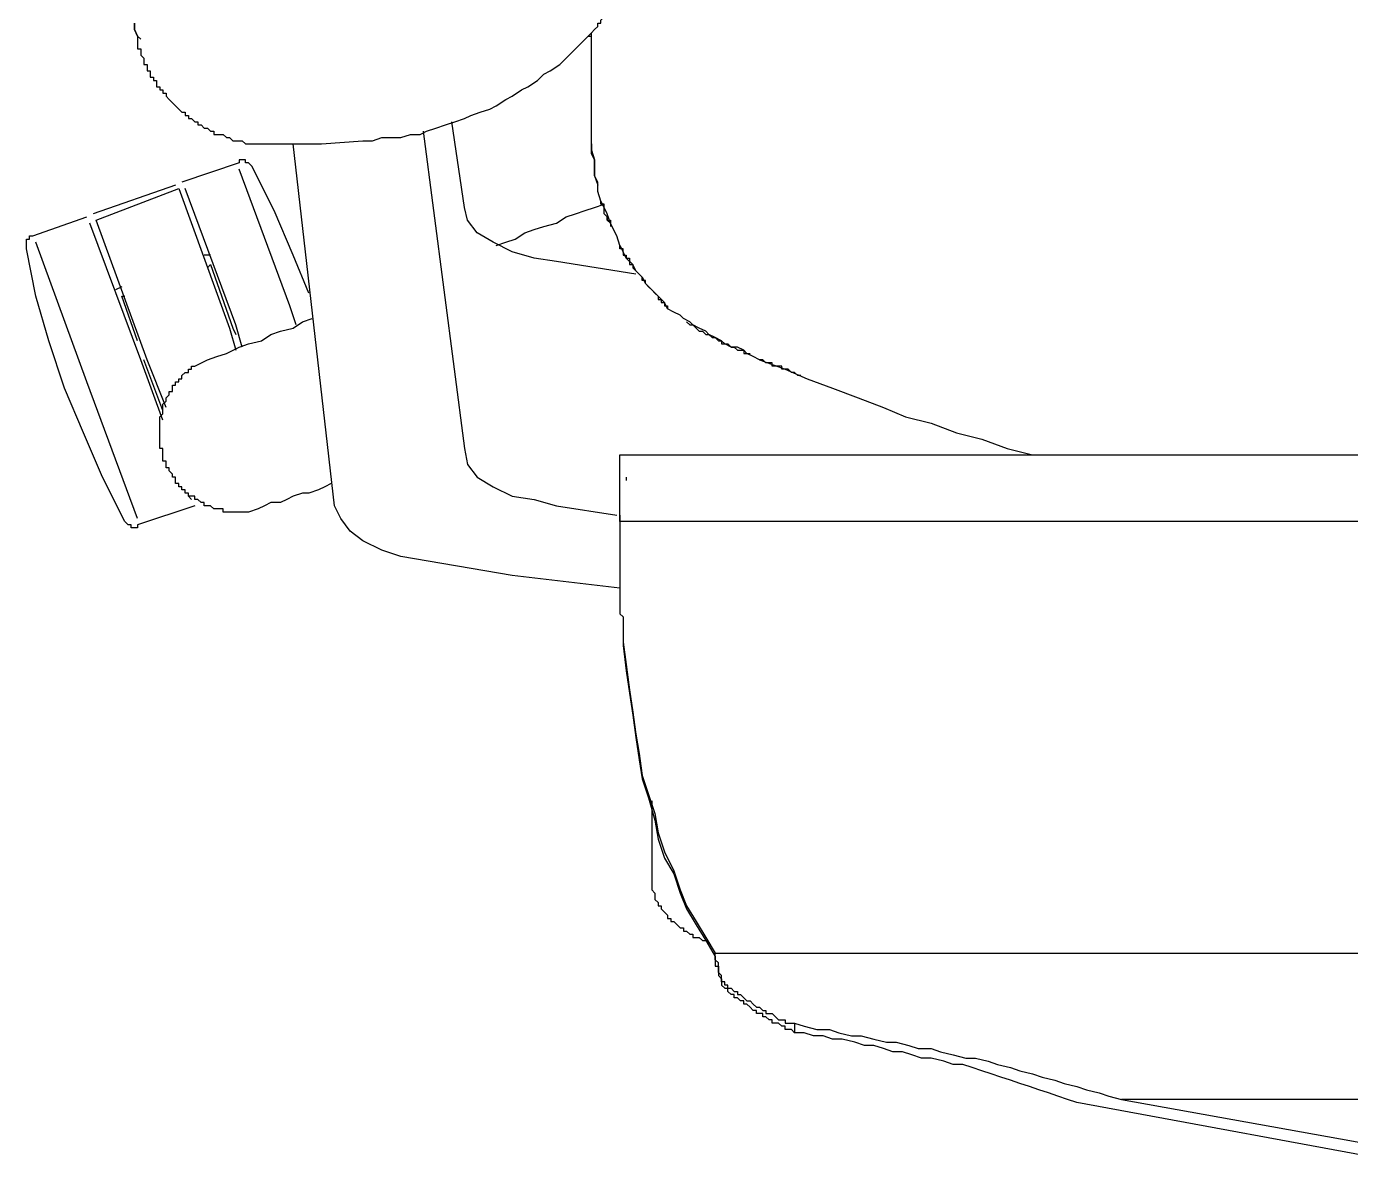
# Model space of a CAD drawing. Header units: inches. Extents: x 0 to 165, y 0 to 113.
# Drawn here: x 36.884 to 37.743, y 64.861 to 65.606 of the extents above; entities that cross this region are included whole.
import ezdxf

# ---------------------------------------------------------------- set-up
doc = ezdxf.new("R2010")
doc.units = ezdxf.units.IN
doc.header["$MEASUREMENT"] = 0
doc.layers.add('Furnishings', color=7, linetype='Continuous')

msp = doc.modelspace()

# ---------------------------------------------------------------- linework, layer by layer
at = {"layer": 'Furnishings'}
for points in [[(37.23242, 65.5834), (37.23447, 65.58546), (37.23654, 65.58751), (37.23859, 65.58957), (37.24065, 65.59163), (37.24271, 65.59369), (37.24477, 65.59575), (37.24683, 65.59781), (37.24889, 65.59987), (37.25094, 65.60193), (37.25301, 65.60398), (37.25506, 65.60604), (37.25506, 65.6081), (37.25712, 65.6081), (37.25712, 65.61016), (37.25918, 65.61222), (37.26124, 65.61428)], [(36.9586, 65.59781), (36.95655, 65.59987), (36.95448, 65.60398), (36.95448, 65.6081), (36.95448, 65.60398), (36.95655, 65.59987), (36.95655, 65.59781), (36.95655, 65.59575), (36.95655, 65.59369), (36.95655, 65.59163), (36.9586, 65.59163), (36.9586, 65.58957), (36.9586, 65.58751), (36.96066, 65.58546), (36.96066, 65.5834), (36.96066, 65.58134), (36.96272, 65.58134), (36.96272, 65.57928), (36.96272, 65.57722), (36.96478, 65.57722), (36.96478, 65.57516), (36.96478, 65.5731), (36.96684, 65.5731), (36.96684, 65.57105), (36.9689, 65.57105), (36.9689, 65.56899), (36.9689, 65.56693), (36.97096, 65.56693), (36.97096, 65.56487), (36.97302, 65.56487), (36.97302, 65.56281), (36.97507, 65.56281), (36.97507, 65.56075), (36.97713, 65.5587), (36.97919, 65.55663), (36.98125, 65.55457), (36.98331, 65.55252), (36.98537, 65.55046), (36.98742, 65.55046), (36.98742, 65.5484), (36.98949, 65.5484), (36.98949, 65.54634), (36.99154, 65.54634), (36.9936, 65.54428), (36.99566, 65.54428), (36.99566, 65.54222), (36.99772, 65.54222), (36.99978, 65.54017), (37.00184, 65.54017), (37.0039, 65.5381), (37.00596, 65.5381), (37.00596, 65.53605), (37.00801, 65.53605), (37.01007, 65.53605), (37.01213, 65.53605), (37.01419, 65.53399), (37.01625, 65.53399), (37.0183, 65.53193), (37.02037, 65.53193), (37.02243, 65.53193), (37.02448, 65.53193), (37.02654, 65.52987), (37.0286, 65.52987), (37.03066, 65.52987), (37.03272, 65.52987), (37.03478, 65.52987), (37.0389, 65.52987), (37.04095, 65.52987), (37.04301, 65.52987), (37.04507, 65.52987), (37.04713, 65.52987), (37.04919, 65.52987), (37.07595, 65.52987), (37.10272, 65.53193), (37.10889, 65.53193), (37.11507, 65.53399), (37.12125, 65.53399), (37.12742, 65.53399), (37.1336, 65.53605), (37.13977, 65.53605), (37.14389, 65.5381), (37.15007, 65.54017), (37.15624, 65.54222), (37.16242, 65.54428), (37.1686, 65.54634), (37.17271, 65.5484), (37.17889, 65.55046), (37.18506, 65.55252), (37.18918, 65.55457), (37.19536, 65.5587), (37.19948, 65.56075), (37.20565, 65.56487), (37.20977, 65.56693), (37.21594, 65.57105), (37.22006, 65.57516), (37.22418, 65.57722), (37.23036, 65.58134), (37.23242, 65.5834), (37.23447, 65.58546), (37.23654, 65.58751), (37.23859, 65.58957), (37.24065, 65.59163), (37.24271, 65.59369), (37.24477, 65.59575), (37.24683, 65.59781), (37.24889, 65.59987), (37.25094, 65.59987), (37.25094, 65.60193), (37.25301, 65.60398), (37.25506, 65.60604)], [(37.25094, 65.52987), (37.25094, 65.60193)], [(37.25301, 65.60398), (37.25301, 65.60398)], [(36.95655, 65.59987), (36.95655, 65.59987)], [(36.95655, 65.59781), (36.95655, 65.59781)], [(36.95655, 65.59781), (36.95655, 65.59781)], [(36.95655, 65.59781), (36.95655, 65.59781)], [(36.95655, 65.59781), (36.95655, 65.59781)], [(36.95655, 65.59575), (36.95655, 65.59575)], [(36.95655, 65.59575), (36.95655, 65.59575)], [(36.95655, 65.59575), (36.95655, 65.59575)], [(36.95655, 65.59575), (36.95655, 65.59575)], [(36.95655, 65.59369), (36.95655, 65.59369)], [(36.95655, 65.59369), (36.95655, 65.59369)], [(36.95655, 65.59369), (36.95655, 65.59369)], [(36.95655, 65.59369), (36.95655, 65.59369)], [(37.24477, 65.59575), (37.24477, 65.59575)], [(37.24889, 65.59987), (37.24889, 65.59987)], [(36.9586, 65.59163), (36.9586, 65.59163)], [(36.9586, 65.59163), (36.9586, 65.59163)], [(36.9586, 65.58957), (36.9586, 65.58957)], [(36.9586, 65.58957), (36.9586, 65.58957)], [(36.9586, 65.58957), (36.9586, 65.58957)], [(36.9586, 65.58751), (36.9586, 65.58751)], [(36.9586, 65.58751), (36.9586, 65.58751)], [(36.9586, 65.58751), (36.9586, 65.58751)], [(36.96066, 65.58546), (36.96066, 65.58546)], [(36.96066, 65.58546), (36.96066, 65.58546)], [(36.96066, 65.5834), (36.96066, 65.5834)], [(36.96066, 65.5834), (36.96066, 65.5834)], [(36.96066, 65.5834), (36.96066, 65.5834)], [(37.23654, 65.58751), (37.23654, 65.58751)], [(37.23654, 65.58751), (37.23654, 65.58751)], [(37.24065, 65.59163), (37.24065, 65.59163)], [(36.96272, 65.58134), (36.96272, 65.58134)], [(36.96272, 65.57928), (36.96272, 65.57928)], [(36.96272, 65.57928), (36.96272, 65.57928)], [(36.96272, 65.57928), (36.96272, 65.57928)], [(36.96478, 65.57722), (36.96478, 65.57722)], [(36.96478, 65.57722), (36.96478, 65.57722)], [(36.96478, 65.57516), (36.96478, 65.57516)], [(36.96478, 65.57516), (36.96478, 65.57516)], [(36.96684, 65.5731), (36.96684, 65.5731)], [(36.96684, 65.5731), (36.96684, 65.5731)], [(36.96684, 65.57105), (36.96684, 65.57105)], [(36.9689, 65.56899), (36.9689, 65.56899)], [(36.9689, 65.56899), (36.9689, 65.56899)], [(36.9689, 65.56899), (36.9689, 65.56899)], [(36.97096, 65.56693), (36.97096, 65.56693)], [(36.97096, 65.56693), (36.97096, 65.56693)], [(36.97096, 65.56487), (36.97096, 65.56487)], [(36.97302, 65.56281), (36.97302, 65.56281)], [(36.97302, 65.56281), (36.97302, 65.56281)], [(36.97507, 65.56075), (36.97507, 65.56075)], [(36.97507, 65.56075), (36.97507, 65.56075)], [(36.97507, 65.56075), (36.97507, 65.56075)], [(36.97713, 65.5587), (36.97713, 65.5587)], [(36.97713, 65.5587), (36.97713, 65.5587)], [(36.97713, 65.5587), (36.97713, 65.5587)], [(36.97919, 65.55663), (36.97919, 65.55663)], [(36.97919, 65.55663), (36.97919, 65.55663)], [(36.97919, 65.55663), (36.97919, 65.55663)], [(36.98125, 65.55457), (36.98125, 65.55457)], [(36.98125, 65.55457), (36.98125, 65.55457)], [(36.98125, 65.55457), (36.98125, 65.55457)], [(36.98331, 65.55252), (36.98331, 65.55252)], [(36.98331, 65.55252), (36.98331, 65.55252)], [(36.98331, 65.55252), (36.98331, 65.55252)], [(36.98537, 65.55046), (36.98537, 65.55046)], [(36.98537, 65.55046), (36.98537, 65.55046)], [(36.98742, 65.5484), (36.98742, 65.5484)], [(36.98742, 65.5484), (36.98742, 65.5484)], [(36.98949, 65.54634), (36.98949, 65.54634)], [(36.99154, 65.54634), (36.99154, 65.54634)], [(36.99154, 65.54634), (36.99154, 65.54634)], [(36.9936, 65.54428), (36.9936, 65.54428)], [(36.9936, 65.54428), (36.9936, 65.54428)], [(36.99566, 65.54222), (36.99566, 65.54222)], [(36.99772, 65.54222), (36.99772, 65.54222)], [(36.99772, 65.54222), (36.99772, 65.54222)], [(37.27977, 65.44546), (37.2283, 65.4537), (37.21389, 65.45575), (37.19948, 65.45987), (37.18713, 65.46605), (37.17683, 65.47222), (37.17066, 65.48046), (37.1686, 65.48869), (37.16036, 65.54428)], [(36.99978, 65.54017), (36.99978, 65.54017)], [(36.99978, 65.54017), (36.99978, 65.54017)], [(37.00184, 65.54017), (37.00184, 65.54017)], [(37.00184, 65.54017), (37.00184, 65.54017)], [(37.0039, 65.5381), (37.0039, 65.5381)], [(37.0039, 65.5381), (37.0039, 65.5381)], [(37.00596, 65.5381), (37.00596, 65.5381)], [(37.00801, 65.53605), (37.00801, 65.53605)], [(37.01007, 65.53605), (37.01007, 65.53605)], [(37.01007, 65.53605), (37.01007, 65.53605)], [(37.14183, 65.5381), (37.1686, 65.33223), (37.17066, 65.32194), (37.17683, 65.3137), (37.18713, 65.30753), (37.19948, 65.30135), (37.21389, 65.29929), (37.2283, 65.29517), (37.26742, 65.289)], [(37.26947, 65.24164), (37.19948, 65.24988), (37.12742, 65.26223), (37.11507, 65.26635), (37.10272, 65.27252), (37.09448, 65.2787), (37.08831, 65.28694), (37.08419, 65.29517), (37.05742, 65.52987)], [(37.06772, 65.43311), (37.05742, 65.45781), (37.04507, 65.48664), (37.03066, 65.51546), (37.0286, 65.51752), (37.02654, 65.51752), (37.02654, 65.51958), (37.02448, 65.51958), (37.02243, 65.51958), (37.02243, 65.51752), (36.98537, 65.50517)], [(37.02243, 65.51958), (37.02243, 65.51958)], [(37.02243, 65.51958), (37.02243, 65.51958)], [(37.02243, 65.51958), (37.02243, 65.51958)], [(37.02243, 65.51958), (37.02243, 65.51958)], [(37.02243, 65.51958), (37.02243, 65.51958)], [(37.02448, 65.51958), (37.02448, 65.51958)], [(37.02448, 65.51958), (37.02448, 65.51958)], [(37.02448, 65.51958), (37.02448, 65.51958)], [(37.02448, 65.51958), (37.02448, 65.51958)], [(37.02448, 65.51958), (37.02448, 65.51958)], [(37.02448, 65.51958), (37.02448, 65.51958)], [(37.02654, 65.51958), (37.02654, 65.51958)], [(37.02654, 65.51958), (37.02654, 65.51958)], [(37.02654, 65.51752), (37.02654, 65.51752)], [(37.02654, 65.51752), (37.02654, 65.51752)], [(37.02654, 65.51752), (37.02654, 65.51752)], [(37.0286, 65.51752), (37.0286, 65.51752)], [(37.0286, 65.51752), (37.0286, 65.51752)], [(37.0286, 65.51752), (37.0286, 65.51752)], [(37.0286, 65.51752), (37.0286, 65.51752)], [(37.0286, 65.51752), (37.0286, 65.51752)], [(37.0286, 65.51752), (37.0286, 65.51752)], [(37.0286, 65.51752), (37.0286, 65.51752)], [(37.0286, 65.51752), (37.0286, 65.51752)], [(37.03066, 65.51546), (37.03066, 65.51546)], [(37.03066, 65.51546), (37.03066, 65.51546)], [(37.03066, 65.51546), (37.03066, 65.51546)], [(37.03066, 65.51546), (37.03066, 65.51546)], [(37.03066, 65.51546), (37.03066, 65.51546)], [(37.03066, 65.51546), (37.03066, 65.51546)], [(37.05948, 65.41252), (37.05537, 65.42487), (37.02243, 65.5134)], [(36.98125, 65.50311), (36.92772, 65.48458)], [(36.97507, 65.35899), (36.96272, 65.38988), (36.92978, 65.48046), (36.98331, 65.50105), (37.01625, 65.41046), (37.02037, 65.39605)], [(37.02448, 65.39811), (37.02037, 65.41252), (36.98742, 65.50105)], [(37.25712, 65.49281), (37.25506, 65.49899), (37.25506, 65.50311)], [(37.18918, 65.46399), (37.19536, 65.46605), (37.20154, 65.46811), (37.20771, 65.47222), (37.21389, 65.47429), (37.22006, 65.47634), (37.2283, 65.4784), (37.23447, 65.48252), (37.24065, 65.48458), (37.24683, 65.48664), (37.25301, 65.48869), (37.25918, 65.49075)], [(37.26124, 65.48252), (37.25918, 65.48458), (37.25918, 65.48664), (37.25918, 65.48869), (37.25918, 65.49075), (37.25712, 65.49075), (37.25712, 65.49281)], [(37.25918, 65.48869), (37.25712, 65.49281)], [(37.26124, 65.48458), (37.25918, 65.48869)], [(36.9936, 65.29517), (36.95655, 65.28282), (36.95655, 65.28076), (36.95448, 65.28076), (36.95243, 65.28076), (36.95243, 65.28282), (36.95037, 65.28282), (36.94831, 65.28488), (36.9339, 65.3137), (36.92154, 65.34253), (36.90919, 65.37135), (36.8989, 65.40223), (36.89066, 65.43105), (36.88449, 65.46193), (36.88449, 65.46399), (36.88449, 65.46605), (36.88449, 65.46811), (36.88655, 65.46811), (36.88655, 65.47017), (36.8886, 65.47017), (36.9236, 65.48252)], [(37.25918, 65.48664), (37.25918, 65.48664)], [(37.2633, 65.4784), (37.26124, 65.48458)], [(37.26124, 65.48252), (37.26124, 65.48252)], [(37.26124, 65.48252), (37.26124, 65.48252)], [(37.26124, 65.48252), (37.26124, 65.48252)], [(37.26124, 65.48046), (37.26124, 65.48046)], [(36.97302, 65.35076), (36.9586, 65.38988), (36.92566, 65.4784)], [(37.2633, 65.4784), (37.2633, 65.4784)], [(37.26535, 65.47429), (37.2633, 65.4784)], [(37.2633, 65.4784), (37.2633, 65.4784)], [(37.2633, 65.4784), (37.2633, 65.4784)], [(37.2633, 65.4784), (37.2633, 65.4784)], [(37.2633, 65.4784), (37.2633, 65.47634)], [(37.2633, 65.47634), (37.2633, 65.47634)], [(37.26742, 65.47017), (37.26535, 65.47429)], [(36.88449, 65.46811), (36.88449, 65.46811)], [(36.88449, 65.46811), (36.88449, 65.46811)], [(36.88449, 65.46605), (36.88449, 65.46605)], [(36.88449, 65.46605), (36.88449, 65.46605)], [(36.88449, 65.46605), (36.88449, 65.46605)], [(36.88449, 65.46605), (36.88449, 65.46605)], [(36.88449, 65.46605), (36.88449, 65.46605)], [(36.88449, 65.46605), (36.88449, 65.46605)], [(36.88449, 65.46605), (36.88449, 65.46605)], [(36.88449, 65.46399), (36.88449, 65.46399)], [(36.88449, 65.46399), (36.88449, 65.46399)], [(36.88449, 65.46399), (36.88449, 65.46399)], [(36.88449, 65.46399), (36.88449, 65.46399)], [(36.88449, 65.46399), (36.88449, 65.46399)], [(36.88655, 65.47017), (36.88655, 65.47017)], [(36.88655, 65.47017), (36.88655, 65.47017)], [(36.88655, 65.46811), (36.88655, 65.46811)], [(36.88655, 65.46811), (36.88655, 65.46811)], [(36.88655, 65.46811), (36.88655, 65.46811)], [(36.88655, 65.46811), (36.88655, 65.46811)], [(36.88655, 65.46811), (36.88655, 65.46811)], [(36.8886, 65.47017), (36.8886, 65.47017)], [(36.8886, 65.47017), (36.8886, 65.47017)], [(36.8886, 65.47017), (36.8886, 65.47017)], [(36.8886, 65.47017), (36.8886, 65.47017)], [(36.8886, 65.47017), (36.8886, 65.47017)], [(36.95655, 65.28694), (36.9236, 65.37546), (36.89066, 65.46605)], [(37.26947, 65.46399), (37.26742, 65.47017)], [(37.26947, 65.46399), (37.26947, 65.46399)], [(36.88449, 65.46193), (36.88449, 65.46193)], [(36.88449, 65.46193), (36.88449, 65.46193)], [(36.88449, 65.46193), (36.88449, 65.46193)], [(36.88449, 65.46193), (36.88449, 65.46193)], [(37.0039, 65.45781), (36.99978, 65.45781)], [(37.27153, 65.45987), (37.27153, 65.45987)], [(37.27359, 65.45781), (37.27359, 65.45781)], [(37.00184, 65.44958), (37.0039, 65.45164), (37.0183, 65.41046), (37.02037, 65.40635)], [(37.27565, 65.4537), (37.27565, 65.4537)], [(37.27565, 65.4537), (37.27565, 65.4537)], [(37.27565, 65.45164), (37.27565, 65.45164)], [(37.27771, 65.45164), (37.27771, 65.45164)], [(37.27771, 65.44958), (37.27771, 65.44958)], [(37.27771, 65.44958), (37.27771, 65.44958)], [(37.27771, 65.44958), (37.27771, 65.44958)], [(37.28389, 65.44341), (37.27977, 65.44752)], [(36.94625, 65.43723), (36.94213, 65.43517)], [(37.288, 65.43723), (37.288, 65.43723)], [(36.95655, 65.40223), (36.94625, 65.43105), (36.94831, 65.43105)], [(37.29006, 65.43517), (37.29006, 65.43517)], [(37.29212, 65.43311), (37.29212, 65.43311)], [(37.36006, 65.38988), (37.35594, 65.39193), (37.35182, 65.39399), (37.34977, 65.39605), (37.34565, 65.39811), (37.34153, 65.39811), (37.33741, 65.40017), (37.33535, 65.40223), (37.33123, 65.40429), (37.32712, 65.40635), (37.32506, 65.40841), (37.32094, 65.41046), (37.31682, 65.41252), (37.31477, 65.41458), (37.31065, 65.41664), (37.30859, 65.4187), (37.30447, 65.42076), (37.30035, 65.42282)], [(36.97302, 65.35694), (36.97302, 65.35899), (36.97302, 65.36105), (36.97507, 65.36311), (36.97507, 65.36517), (36.97713, 65.36723), (36.97713, 65.36929), (36.97919, 65.36929), (36.97919, 65.37135), (36.97919, 65.37341), (36.98125, 65.37341), (36.98125, 65.37546), (36.98331, 65.37546), (36.98331, 65.37753), (36.98537, 65.37753), (36.98537, 65.37958), (36.98742, 65.38164), (36.98949, 65.38164), (36.98949, 65.3837), (36.99154, 65.3837), (36.99154, 65.38576), (36.9936, 65.38576), (37.00184, 65.38988), (37.00801, 65.39193), (37.01419, 65.39399), (37.02243, 65.39811), (37.0286, 65.40017), (37.03684, 65.40223), (37.04301, 65.40635), (37.04919, 65.40841), (37.05742, 65.41046), (37.0636, 65.41458), (37.06978, 65.41664)], [(37.31271, 65.41458), (37.31477, 65.41252), (37.31682, 65.41252), (37.31889, 65.41046), (37.32094, 65.40841), (37.323, 65.40841), (37.32506, 65.40635), (37.32712, 65.40635), (37.32918, 65.40429), (37.33123, 65.40429), (37.3333, 65.40223), (37.33535, 65.40223), (37.33535, 65.40017), (37.33741, 65.40017), (37.33947, 65.40017), (37.34153, 65.39811), (37.34359, 65.39811), (37.34565, 65.39605), (37.3477, 65.39605), (37.34977, 65.39605), (37.34977, 65.39399), (37.35182, 65.39399), (37.35388, 65.39399)], [(37.31889, 65.41046), (37.31889, 65.41046)], [(37.3333, 65.40223), (37.3333, 65.40223)], [(37.33947, 65.40017), (37.33947, 65.40017)], [(37.34153, 65.39811), (37.34153, 65.39811)], [(37.34565, 65.39605), (37.34565, 65.39605)], [(36.98949, 65.30135), (36.98949, 65.3034), (36.98742, 65.3034), (36.98742, 65.30547), (36.98537, 65.30547), (36.98537, 65.30753), (36.98331, 65.30753), (36.98331, 65.30958), (36.98125, 65.30958), (36.98125, 65.31165), (36.98125, 65.3137), (36.97919, 65.3137), (36.97919, 65.31576), (36.97713, 65.31782), (36.97713, 65.31988), (36.97507, 65.31988), (36.97507, 65.32194), (36.97507, 65.324), (36.97302, 65.324), (36.97302, 65.32605), (36.97302, 65.32811), (36.97302, 65.33017), (36.97302, 65.33223), (36.97096, 65.33223), (36.97096, 65.33429), (36.97096, 65.33635), (36.97096, 65.33841), (36.97096, 65.34047), (36.97096, 65.34253), (36.97096, 65.34458), (36.97096, 65.34664), (36.97096, 65.3487), (36.97096, 65.35076), (36.97096, 65.35282), (36.97302, 65.35488), (36.97302, 65.35694), (36.96066, 65.38988)], [(36.9936, 65.38576), (36.9936, 65.38576)], [(36.9936, 65.38576), (36.9936, 65.38576)], [(37.35182, 65.39399), (37.35182, 65.39399)], [(37.38682, 65.37958), (37.38476, 65.37958), (37.38271, 65.38164), (37.38065, 65.38164), (37.37859, 65.3837), (37.37653, 65.3837), (37.37447, 65.3837), (37.37447, 65.38576), (37.37241, 65.38576), (37.37035, 65.38576), (37.36829, 65.38576), (37.36829, 65.38782), (37.36623, 65.38782), (37.36418, 65.38782), (37.36212, 65.38988), (37.36006, 65.38988), (37.37653, 65.3837), (37.39094, 65.37753), (37.40741, 65.37135), (37.42388, 65.36517), (37.44035, 65.35899), (37.45476, 65.35282), (37.47123, 65.3487), (37.4877, 65.34253), (37.50417, 65.33841), (37.52064, 65.33223), (37.53711, 65.32811)], [(37.36212, 65.38988), (37.36212, 65.38988)], [(36.98331, 65.37753), (36.98331, 65.37753)], [(36.98537, 65.37958), (36.98537, 65.37958)], [(36.98742, 65.38164), (36.98742, 65.38164)], [(36.98742, 65.38164), (36.98742, 65.38164)], [(36.98949, 65.3837), (36.98949, 65.3837)], [(37.38065, 65.38164), (37.38065, 65.38164)], [(36.97713, 65.36929), (36.97713, 65.36929)], [(36.97919, 65.37135), (36.97919, 65.37135)], [(36.98125, 65.37546), (36.98125, 65.37546)], [(36.98125, 65.37341), (36.98125, 65.37341)], [(36.97302, 65.36105), (36.97302, 65.36105)], [(36.97507, 65.36517), (36.97507, 65.36517)], [(36.97507, 65.36311), (36.97507, 65.36311)], [(36.97507, 65.36311), (36.97507, 65.36311)], [(36.97713, 65.36723), (36.97713, 65.36723)], [(36.97096, 65.35282), (36.97096, 65.35282)], [(36.97096, 65.35282), (36.97096, 65.35282)], [(36.97302, 65.35899), (36.97302, 65.35899)], [(36.97302, 65.35694), (36.97302, 65.35694)], [(36.97302, 65.35488), (36.97302, 65.35488)], [(36.97096, 65.35076), (36.97096, 65.35076)], [(36.97096, 65.3487), (36.97096, 65.3487)], [(36.97096, 65.34664), (36.97096, 65.34664)], [(36.97096, 65.34458), (36.97096, 65.34458)], [(36.97096, 65.34253), (36.97096, 65.34253)], [(36.97096, 65.34047), (36.97096, 65.34047)], [(36.97096, 65.33841), (36.97096, 65.33841)], [(36.97096, 65.33635), (36.97096, 65.33635)], [(36.97096, 65.33429), (36.97096, 65.33429)], [(36.97096, 65.33429), (36.97096, 65.33429)], [(36.97302, 65.33017), (36.97302, 65.33017)], [(36.97302, 65.32811), (36.97302, 65.32811)], [(36.97302, 65.32605), (36.97302, 65.32605)], [(38.74971, 65.28488), (37.26947, 65.28488), (37.26947, 65.29106), (37.26947, 65.29723), (37.26947, 65.30135), (37.26947, 65.30547), (37.26947, 65.30958), (37.26947, 65.3137), (37.26947, 65.31782), (37.26947, 65.31988), (37.26947, 65.32194), (37.26947, 65.324), (37.26947, 65.32605), (37.26947, 65.32811), (37.27153, 65.32811), (38.74765, 65.32811)], [(37.26947, 65.32811), (37.26947, 65.32811)], [(37.27153, 65.32811), (37.27153, 65.32811)], [(37.27153, 65.32811), (37.27153, 65.32811)], [(37.27153, 65.32811), (37.27153, 65.32811)], [(36.97507, 65.324), (36.97507, 65.324)], [(36.97507, 65.32194), (36.97507, 65.32194)], [(36.97713, 65.31782), (36.97713, 65.31782)], [(36.97713, 65.31782), (36.97713, 65.31782)], [(36.97919, 65.31576), (36.97919, 65.31576)], [(36.97919, 65.3137), (36.97919, 65.3137)], [(36.98125, 65.31165), (36.98125, 65.31165)], [(36.98331, 65.30958), (36.98331, 65.30958)], [(37.08213, 65.30958), (37.07801, 65.30753), (37.07389, 65.30547), (37.06772, 65.3034), (37.0636, 65.3034), (37.05742, 65.30135), (37.05331, 65.29929), (37.04919, 65.29723), (37.04301, 65.29723), (37.0389, 65.29517), (37.03478, 65.29311), (37.0286, 65.29106), (37.02654, 65.29106), (37.02448, 65.29106), (37.02243, 65.29106), (37.02037, 65.29106), (37.0183, 65.29106), (37.01625, 65.29106), (37.01419, 65.29106), (37.01213, 65.29106), (37.01213, 65.29311), (37.01007, 65.29311), (37.00801, 65.29311), (37.00596, 65.29311), (37.0039, 65.29517), (37.00184, 65.29517), (36.99978, 65.29517), (36.99978, 65.29723), (36.99772, 65.29723), (36.99566, 65.29929), (36.9936, 65.29929), (36.9936, 65.30135), (36.99154, 65.30135), (36.98949, 65.30135), (36.99154, 65.29929)], [(37.27359, 65.3137), (37.27359, 65.31165)], [(36.98537, 65.30753), (36.98537, 65.30753)], [(36.98742, 65.30547), (36.98742, 65.30547)], [(36.98949, 65.3034), (36.98949, 65.3034)], [(36.99154, 65.30135), (36.99154, 65.30135)], [(36.9936, 65.29929), (36.9936, 65.29929)], [(36.99566, 65.29929), (36.99566, 65.29929)], [(36.99772, 65.29723), (36.99772, 65.29723)], [(36.99772, 65.29723), (36.99772, 65.29723)], [(37.00184, 65.29517), (37.00184, 65.29517)], [(37.0039, 65.29517), (37.0039, 65.29517)], [(37.0039, 65.29517), (37.0039, 65.29517)], [(37.00596, 65.29311), (37.00596, 65.29311)], [(37.00801, 65.29311), (37.00801, 65.29311)], [(37.01007, 65.29311), (37.01007, 65.29311)], [(36.94831, 65.28488), (36.94831, 65.28488)], [(36.94831, 65.28488), (36.94831, 65.28488)], [(36.94831, 65.28488), (36.94831, 65.28488)], [(36.94831, 65.28488), (36.94831, 65.28488)], [(36.94831, 65.28488), (36.94831, 65.28488)], [(36.94831, 65.28488), (36.94831, 65.28488)], [(36.94831, 65.28488), (36.94831, 65.28488)], [(36.95037, 65.28282), (36.95037, 65.28282)], [(36.95037, 65.28282), (36.95037, 65.28282)], [(36.95037, 65.28282), (36.95037, 65.28282)], [(36.95037, 65.28282), (36.95037, 65.28282)], [(36.95037, 65.28282), (36.95037, 65.28282)], [(36.95037, 65.28282), (36.95037, 65.28282)], [(36.95037, 65.28282), (36.95037, 65.28282)], [(36.95243, 65.28282), (36.95243, 65.28282)], [(36.95243, 65.28282), (36.95243, 65.28282)], [(36.95243, 65.28282), (36.95243, 65.28282)], [(36.95243, 65.28282), (36.95243, 65.28282)], [(36.95243, 65.28282), (36.95243, 65.28282)], [(36.95243, 65.28282), (36.95243, 65.28282)], [(36.95655, 65.28282), (36.95655, 65.28282)], [(36.95655, 65.28282), (36.95655, 65.28282)], [(36.95655, 65.28282), (36.95655, 65.28282)], [(37.01419, 65.29106), (37.01419, 65.29106)], [(37.01625, 65.29106), (37.01625, 65.29106)], [(37.01625, 65.29106), (37.01625, 65.29106)], [(37.0183, 65.29106), (37.0183, 65.29106)], [(37.02037, 65.29106), (37.02037, 65.29106)], [(37.02243, 65.29106), (37.02243, 65.29106)], [(37.02448, 65.29106), (37.02448, 65.29106)], [(37.02654, 65.29106), (37.02654, 65.29106)], [(37.0286, 65.29106), (37.0286, 65.29106)], [(37.26947, 65.289), (37.26947, 65.28694), (37.26947, 65.28488), (37.26947, 65.28076), (37.26947, 65.27665), (37.26947, 65.27252), (37.26947, 65.27047), (37.26947, 65.26635), (37.26947, 65.26223), (37.26947, 65.25812), (37.26947, 65.254), (37.26947, 65.25194), (37.26947, 65.24782), (37.26947, 65.2437), (37.26947, 65.23959), (37.26947, 65.23753), (37.26947, 65.23341), (37.26947, 65.22929), (37.26947, 65.22518), (37.27153, 65.22312), (37.27153, 65.20665), (37.27359, 65.19224), (37.27565, 65.17576), (37.27771, 65.16135), (37.27977, 65.14694), (37.28182, 65.13459), (37.28389, 65.12018), (37.288, 65.10783), (37.29212, 65.09548), (37.29418, 65.08312), (37.2983, 65.07077), (37.30447, 65.05842), (37.30859, 65.04606), (37.31271, 65.03577), (37.31889, 65.02548), (37.32506, 65.01518), (37.33123, 65.00489)], [(37.26947, 65.28694), (37.26947, 65.28694)], [(37.26947, 65.28694), (37.26947, 65.28694)], [(37.26947, 65.28488), (37.26947, 65.28488)], [(37.26947, 65.28488), (37.26947, 65.28488)], [(37.26947, 65.28488), (37.26947, 65.28488)], [(37.26947, 65.28488), (37.26947, 65.28488)], [(37.26947, 65.28488), (37.26947, 65.28282)], [(37.26947, 65.28282), (37.26947, 65.28282)], [(37.26947, 65.28282), (37.26947, 65.28282)], [(37.26947, 65.28282), (37.26947, 65.28282)], [(36.95448, 65.28076), (36.95448, 65.28076)], [(36.95448, 65.28076), (36.95448, 65.28076)], [(36.95448, 65.28076), (36.95448, 65.28076)], [(36.95448, 65.28076), (36.95448, 65.28076)], [(36.95448, 65.28076), (36.95448, 65.28076)], [(36.95655, 65.28076), (36.95655, 65.28076)], [(36.95655, 65.28076), (36.95655, 65.28076)], [(37.27153, 65.219), (37.27153, 65.20459), (37.27359, 65.18812), (37.27565, 65.17371), (37.27771, 65.1593), (37.27977, 65.14488), (37.28182, 65.13047), (37.28389, 65.11812), (37.288, 65.10577), (37.29212, 65.09136), (37.29418, 65.079), (37.2983, 65.06665), (37.30447, 65.05636), (37.30859, 65.04401), (37.31271, 65.03372), (37.31889, 65.02342), (37.32506, 65.01312), (37.33123, 65.00283), (37.33123, 65.00077), (37.33123, 64.99872), (37.33123, 64.99665), (37.3333, 64.99665), (37.3333, 64.9946), (37.3333, 64.99254), (37.3333, 64.99048), (37.33535, 64.98842), (37.33535, 64.98636), (37.33535, 64.9843), (37.33741, 64.98224), (37.33947, 64.98224), (37.33947, 64.9843), (37.33741, 64.9843), (37.33741, 64.98636), (37.33535, 64.98636), (37.33535, 64.98842), (37.33535, 64.99048), (37.3333, 64.99254), (37.3333, 64.9946), (37.3333, 64.99665), (37.3333, 64.99872), (37.33123, 65.00077), (37.33123, 65.00283), (37.33123, 65.00489), (38.68795, 65.00489)], [(37.29006, 65.10371), (37.29006, 65.0543), (37.29006, 65.05224), (37.29006, 65.05018), (37.29006, 65.04812), (37.29006, 65.04606), (37.29212, 65.04401), (37.29212, 65.04195), (37.29212, 65.03989), (37.29418, 65.03783), (37.29418, 65.03577), (37.29624, 65.03577), (37.29624, 65.03372), (37.2983, 65.03165), (37.30035, 65.0296), (37.30035, 65.02754), (37.30242, 65.02754), (37.30242, 65.02548), (37.30447, 65.02548), (37.30653, 65.02342), (37.30859, 65.02136), (37.31065, 65.02136), (37.31065, 65.0193), (37.31271, 65.0193), (37.31477, 65.01724), (37.31682, 65.01724), (37.31682, 65.01518), (37.31889, 65.01518), (37.32094, 65.01518), (37.323, 65.01312), (37.32506, 65.01312), (37.32712, 65.01107)], [(37.29006, 65.05018), (37.29006, 65.05018)], [(37.29212, 65.03989), (37.29212, 65.03989)], [(37.2983, 65.03165), (37.2983, 65.03165)], [(37.30653, 65.02342), (37.30653, 65.02342)], [(37.33123, 65.00489), (37.33123, 65.00489)], [(37.33123, 65.00283), (37.33123, 65.00283)], [(37.33123, 65.00283), (37.33123, 65.00283)], [(37.33123, 65.00283), (37.33123, 65.00283)], [(37.33123, 65.00077), (37.33123, 65.00077)], [(37.33123, 65.00077), (37.33123, 65.00077)], [(37.33123, 64.99872), (37.33123, 64.99872)], [(37.3333, 64.99872), (37.3333, 64.99872)], [(37.3333, 64.99665), (37.3333, 64.99665)], [(37.3333, 64.9946), (37.3333, 64.9946)], [(37.3333, 64.9946), (37.3333, 64.9946)], [(37.3333, 64.99254), (37.3333, 64.99254)], [(37.3333, 64.99048), (37.3333, 64.99048)], [(37.33535, 64.99048), (37.33535, 64.99048)], [(37.33535, 64.98636), (37.33535, 64.98636)], [(37.33535, 64.98636), (37.33535, 64.98636)], [(37.33535, 64.98636), (37.33535, 64.98636)], [(37.33535, 64.98636), (37.33535, 64.98636)], [(37.33535, 64.9843), (37.33535, 64.9843)], [(37.33535, 64.9843), (37.33535, 64.9843)], [(37.33535, 64.9843), (37.33535, 64.9843)], [(37.33741, 64.98636), (37.33741, 64.98636)], [(37.33741, 64.98636), (37.33741, 64.98636)], [(37.33741, 64.9843), (37.33741, 64.9843)], [(37.33741, 64.98224), (37.33741, 64.98224)], [(37.33741, 64.98224), (37.33741, 64.98224)], [(37.33741, 64.98224), (37.33741, 64.98224)], [(37.33741, 64.98224), (37.33741, 64.98224)], [(37.33741, 64.98224), (37.33741, 64.98224)], [(37.33741, 64.98224), (37.33741, 64.98224)], [(37.33947, 64.9843), (37.33947, 64.9843)], [(37.33947, 64.9843), (37.33947, 64.9843)], [(37.33947, 64.9843), (37.33947, 64.9843)], [(37.78828, 64.86696), (37.56593, 64.90813), (37.55976, 64.91019), (37.55358, 64.91225), (37.54741, 64.9143), (37.54123, 64.91636), (37.53505, 64.91842), (37.52887, 64.92048), (37.5227, 64.92254), (37.51652, 64.9246), (37.51035, 64.92666), (37.50417, 64.92872), (37.49799, 64.93077), (37.49182, 64.93284), (37.48564, 64.93284), (37.47947, 64.93489), (37.47123, 64.93695), (37.46506, 64.93695), (37.45888, 64.93901), (37.4527, 64.94107), (37.44653, 64.94107), (37.44035, 64.94313), (37.43417, 64.94519), (37.428, 64.94519), (37.42182, 64.94724), (37.41358, 64.9493), (37.40741, 64.9493), (37.40123, 64.95136), (37.39506, 64.95136), (37.38888, 64.95342), (37.38271, 64.95342), (37.38065, 64.95548), (37.37859, 64.95548), (37.37653, 64.95548), (37.37653, 64.95754), (37.37447, 64.95754), (37.37241, 64.9596), (37.37035, 64.9596), (37.36829, 64.9596), (37.36829, 64.96166), (37.36623, 64.96166), (37.36418, 64.96372), (37.36212, 64.96372), (37.36212, 64.96577), (37.36006, 64.96577), (37.358, 64.96577), (37.358, 64.96784), (37.35594, 64.96784), (37.35388, 64.96989), (37.35182, 64.97195), (37.34977, 64.97195), (37.34977, 64.97401), (37.3477, 64.97401), (37.34565, 64.97607), (37.34359, 64.97607), (37.34359, 64.97813), (37.34153, 64.97813), (37.33947, 64.98018), (37.33947, 64.98224), (37.34153, 64.98224), (37.34359, 64.98018), (37.34565, 64.98018), (37.34565, 64.97813), (37.3477, 64.97813), (37.34977, 64.97607), (37.35182, 64.97401), (37.35388, 64.97401), (37.35594, 64.97195), (37.358, 64.96989), (37.36006, 64.96989), (37.36212, 64.96784), (37.36418, 64.96784), (37.36418, 64.96577), (37.36623, 64.96577), (37.36829, 64.96577), (37.37035, 64.96372), (37.37241, 64.96166), (37.37447, 64.96166), (37.37653, 64.96166), (37.37653, 64.9596), (37.37859, 64.9596), (37.38065, 64.9596), (37.38271, 64.9596), (37.38888, 64.95754), (37.39711, 64.95548), (37.40535, 64.95548), (37.41153, 64.95342), (37.41976, 64.95136), (37.42594, 64.95136), (37.43417, 64.9493), (37.44241, 64.94724), (37.44859, 64.94724), (37.45682, 64.94519), (37.46299, 64.94313), (37.47123, 64.94313), (37.47741, 64.94107), (37.48564, 64.93901), (37.49388, 64.93695), (37.50005, 64.93695), (37.50829, 64.93489), (37.51447, 64.93284), (37.5227, 64.93077), (37.52887, 64.92872), (37.53711, 64.92666), (37.54329, 64.9246), (37.55152, 64.92254), (37.5577, 64.92048), (37.56593, 64.91842), (37.57211, 64.91636), (37.58035, 64.9143), (37.58652, 64.91225), (37.59475, 64.91019)], [(37.34153, 64.98224), (37.34153, 64.98224)], [(37.34153, 64.98224), (37.34153, 64.98224)], [(37.34153, 64.98224), (37.34153, 64.98224)], [(37.33947, 64.98018), (37.33947, 64.98018)], [(37.33947, 64.98018), (37.33947, 64.98018)], [(37.33947, 64.98018), (37.33947, 64.98018)], [(37.33947, 64.98018), (37.33947, 64.98018)], [(37.33947, 64.98018), (37.33947, 64.98018)], [(37.34359, 64.98018), (37.34359, 64.98018)], [(37.34565, 64.97607), (37.34565, 64.97607)], [(37.34977, 64.97607), (37.34977, 64.97607)], [(37.35182, 64.97401), (37.35182, 64.97401)], [(37.35388, 64.96989), (37.35388, 64.96989)], [(37.35594, 64.97195), (37.35594, 64.97195)], [(37.36006, 64.96989), (37.36006, 64.96989)], [(37.37035, 64.96372), (37.37035, 64.96372)], [(37.38271, 64.9596), (37.38271, 64.95342)]]:
    msp.add_lwpolyline(points, dxfattribs=at)
for points in [[(37.25094, 65.52987), (37.25094, 65.52575), (37.25301, 65.51958), (37.25301, 65.5134), (37.25301, 65.50928), (37.25506, 65.50311), (37.25506, 65.50517), (37.25301, 65.50928), (37.25301, 65.51134), (37.25301, 65.5134), (37.25301, 65.51546), (37.25301, 65.51752), (37.25301, 65.51958), (37.25094, 65.52369), (37.25094, 65.52575), (37.25094, 65.52781)], [(37.26124, 65.48252), (37.26124, 65.48046), (37.2633, 65.48046), (37.2633, 65.4784), (37.26124, 65.48046)], [(37.26947, 65.46399), (37.27153, 65.45987), (37.27153, 65.46193), (37.26947, 65.46193)], [(37.27359, 65.45781), (37.27359, 65.45575), (37.27565, 65.45575), (37.27565, 65.4537), (37.27565, 65.45164), (37.27771, 65.45164), (37.27771, 65.44958), (37.27977, 65.44752), (37.27771, 65.45164), (37.27359, 65.45575), (37.27153, 65.45987), (37.27153, 65.45781)], [(37.28389, 65.44341), (37.28594, 65.43929), (37.28594, 65.44134), (37.28389, 65.44134)], [(37.28594, 65.43929), (37.288, 65.43723), (37.29006, 65.43517), (37.29212, 65.43311), (37.29418, 65.43105), (37.29418, 65.42899), (37.29624, 65.42899), (37.29624, 65.42693), (37.2983, 65.42693), (37.2983, 65.42487), (37.30035, 65.42487), (37.30035, 65.42282), (37.2983, 65.42693), (37.29418, 65.43105), (37.29006, 65.43517)], [(37.59475, 64.91019), (37.80063, 64.87313), (38.00856, 64.86078), (38.21649, 64.87313), (38.42443, 64.91019)]]:
    msp.add_lwpolyline(points, close=True, dxfattribs=at)

doc.saveas('drawing.dxf')
